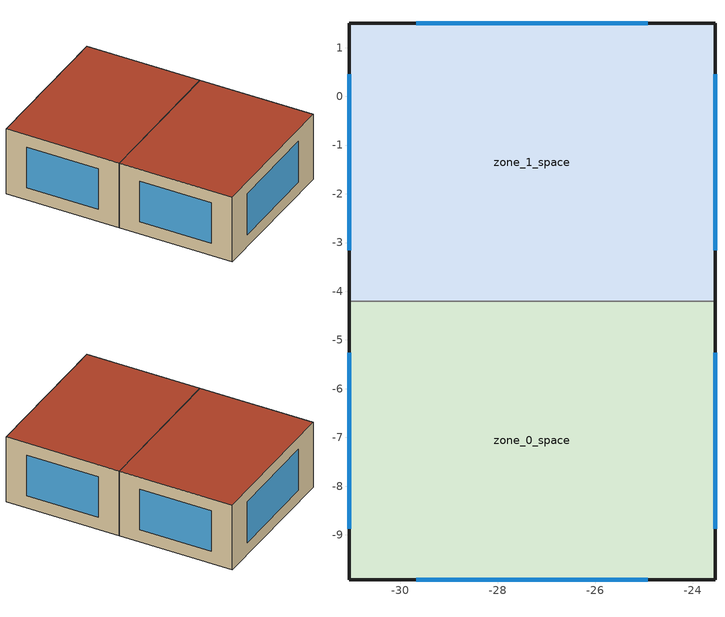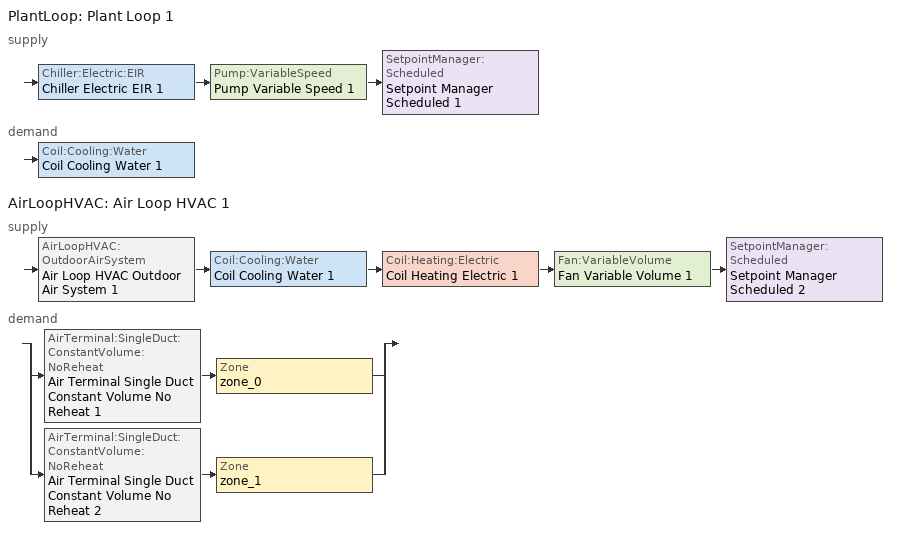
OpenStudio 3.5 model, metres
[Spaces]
zone_0_space
 floor outside: -23.54,-9.92 -31.06,-9.92 -31.06,-4.21 -23.54,-4.21 z5.02
 wall outside: -31.06,-4.21 -31.06,-9.92 -23.54,-9.92 -23.54,-4.21 z5.02:8.47
 wall to zone_1_space (Interior Wall): -23.54,-4.21 -31.06,-4.21 z5.02:8.47
 window: -29.68,-9.92 -24.92,-9.92 / -23.54,-8.87 -23.54,-5.26 / -31.06,-5.26 -31.06,-8.87 z5.66:7.83
 roof outside: -31.06,-4.21 -31.06,-9.92 -23.54,-9.92 -23.54,-4.21 z8.47
zone_1_space
 floor outside: -23.54,-4.21 -31.06,-4.21 -31.06,1.5 -23.54,1.5 z5.02
 wall outside: -23.54,-4.21 -23.54,1.5 -31.06,1.5 -31.06,-4.21 z5.02:8.47
 window: -23.54,-3.16 -23.54,0.45 / -24.92,1.5 -29.68,1.5 / -31.06,0.45 -31.06,-3.16 z5.66:7.83
 roof outside: -31.06,1.5 -31.06,-4.21 -23.54,-4.21 -23.54,1.5 z8.47
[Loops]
PlantLoop 'Plant Loop 1'
 supply: Chiller:Electric:EIR 'Chiller Electric EIR 1' > Pump:VariableSpeed 'Pump Variable Speed 1' > SetpointManager:Scheduled 'Setpoint Manager Scheduled 1'
 demand: Coil:Cooling:Water 'Coil Cooling Water 1'
AirLoopHVAC 'Air Loop HVAC 1'
 supply: AirLoopHVAC:OutdoorAirSystem 'Air Loop HVAC Outdoor Air System 1' > Coil:Cooling:Water 'Coil Cooling Water 1' > Coil:Heating:Electric 'Coil Heating Electric 1' > Fan:VariableVolume 'Fan Variable Volume 1' > SetpointManager:Scheduled 'Setpoint Manager Scheduled 2'
 demand: split
  | AirTerminal:SingleDuct:ConstantVolume:NoReheat 'Air Terminal Single Duct Constant Volume No Reheat 1' > Zone 'zone_0'
  | AirTerminal:SingleDuct:ConstantVolume:NoReheat 'Air Terminal Single Duct Constant Volume No Reheat 2' > Zone 'zone_1'
[Building]
Building 1: North Axis {deg}=0
[Site]
BEIJING	CHN: Latitude {deg}=39.8; Longitude {deg}=116.47; Time Zone {hr}=8; Elevation {m}=32; Terrain=City
[SizingPeriod:DesignDay] Barometric Pressure {Pa}=100941; Sky Clearness=0; Rain Indicator=No; Snow Indicator=No; Day of Month=21; Daylight Saving Time Indicator=No; Dry-Bulb Temperature Range Modifier Type=DefaultMultipliers
Name | Maximum Dry-Bulb Temperature {C} | Daily Dry-Bulb Temperature Range {deltaC} | Wind Speed {m/s} | Wind Direction {deg} | Month | Day Type | Humidity Condition Type | Wetbulb or DewPoint at Maximum Dry-Bulb {C} | Solar Model Indicator | ASHRAE Clear Sky Optical Depth for Beam Irradiance | ASHRAE Clear Sky Optical Depth for Diffuse Irradiance | Enthalpy at Maximum Dry-Bulb {J/kg}
BEIJING Ann Htg 99.6% Condns DB | -10.8 | 0 | 2.2 | 340 | 1 | WinterDesignDay | Wetbulb | -10.8 | ASHRAEClearSky
BEIJING Ann Hum_n 99.6% Condns DP=>MCDB | -4 | 0 | 2.2 | 340 | 1 | WinterDesignDay | Dewpoint | -30.1 | ASHRAEClearSky
BEIJING Ann Htg Wind 99.6% Condns WS=>MCDB | -1.6 | 0 | 12 | 340 | 1 | WinterDesignDay | Wetbulb | -1.6 | ASHRAEClearSky
BEIJING Ann Clg .4% Condns DB=>MWB | 34.9 | 8.9 | 3.4 | 180 | 7 | SummerDesignDay | Wetbulb | 22.2 | ASHRAETau | 0.747 | 1.448
BEIJING Ann Clg .4% Condns WB=>MDB | 30.5 | 8.9 | 3.4 | 180 | 7 | SummerDesignDay | Wetbulb | 27 | ASHRAETau | 0.747 | 1.448
BEIJING Ann Clg .4% Condns DP=>MDB | 28.9 | 8.9 | 3.4 | 180 | 7 | SummerDesignDay | Dewpoint | 26.1 | ASHRAETau | 0.747 | 1.448
BEIJING Ann Clg .4% Condns Enth=>MDB | 30.1 | 8.9 | 3.4 | 180 | 7 | SummerDesignDay | Enthalpy |  | ASHRAETau | 0.747 | 1.448 | 86200
[ClimateZones]
Climate Zone Institution Name 1=ASHRAE; Climate Zone Document Name 1=ANSI/ASHRAE Standard 169; Climate Zone Document Year 1=2006; Climate Zone Institution Name 2=CEC; Climate Zone Document Name 2=California Climate Zone Descriptions; Climate Zone Document Year 2=1995
[Material] Thermal Absorptance=0.9
Name | Roughness | Thickness {m} | Conductivity {W/m-K} | Density {kg/m3} | Specific Heat {J/kg-K} | Solar Absorptance
F16 Acoustic tile | MediumSmooth | 0.0191 | 0.06 | 368 | 590 | 0.3
M11 100mm lightweight concrete | MediumRough | 0.1016 | 0.53 | 1280 | 840 | 0.5
G01a 19mm gypsum board | MediumSmooth | 0.019 | 0.16 | 800 | 1090 | 0.4
M01 100mm brick | MediumRough | 0.1016 | 0.89 | 1920 | 790 | 0.7
M15 200mm heavyweight concrete | MediumRough | 0.2032 | 1.95 | 2240 | 900 | 0.7
I02 50mm insulation board | MediumRough | 0.0508 | 0.03 | 43 | 1210 | 0.7
[Material:AirGap]
Name | Thermal Resistance {m2-K/W}
Material Air Gap 1 | 0.18
Material Air Gap 2 | 0.15
[Construction]
Interior Floor: F16 Acoustic tile, Material Air Gap 1, M11 100mm lightweight concrete
Exterior Window: Clear 3mm, Air 13mm, Clear 3mm
Interior Wall: G01a 19mm gypsum board, Material Air Gap 2, G01a 19mm gypsum board
Exterior Wall: M01 100mm brick, M15 200mm heavyweight concrete, I02 50mm insulation board, Material Air Gap 2, G01a 19mm gypsum board
Exterior Roof: M11 100mm lightweight concrete, Material Air Gap 1, F16 Acoustic tile
[WindowMaterial:Glazing]
Clear 3mm: Optical Data Type=SpectralAverage; Thickness {m}=0.003; Solar Transmittance at Normal Incidence=0.837; Front Side Solar Reflectance at Normal Incidence=0.075; Back Side Solar Reflectance at Normal Incidence=0; Visible Transmittance at Normal Incidence=0.898; Front Side Visible Reflectance at Normal Incidence=0.081; Back Side Visible Reflectance at Normal Incidence=0; Infrared Transmittance at Normal Incidence=0; Front Side Infrared Hemispherical Emissivity=0.84; Back Side Infrared Hemispherical Emissivity=0.84; Conductivity {W/m-K}=0.9; Dirt Correction Factor for Solar and Visible Transmittance=1
[WindowMaterial:Gas]
Air 13mm: Gas Type=Air; Thickness {m}=0.0127
[DefaultConstructionSet]
Default Construction Set 1: Default Exterior Surface Constructions=Default Surface Constructions 1; Default Interior Surface Constructions=Default Surface Constructions 2; Default Ground Contact Surface Constructions=Default Surface Constructions 3; Default Exterior SubSurface Constructions=Default Sub Surface Constructions 1; Default Interior SubSurface Constructions=Default Sub Surface Constructions 2
[DefaultSurfaceConstructions]
Default Surface Constructions 1: Floor Construction=Interior Floor; Wall Construction=Exterior Wall; Roof Ceiling Construction=Exterior Roof
Default Surface Constructions 2: Wall Construction=Interior Wall
Default Surface Constructions 3: 
[DefaultSubSurfaceConstructions]
Name | Fixed Window Construction
Default Sub Surface Constructions 1 | Exterior Window
Default Sub Surface Constructions 2
[BuildingStory]
Building Story 1: Nominal Z Coordinate {m}=5.02
[Space] Space Type=Office:OpenOffice:zone_0; Default Construction Set=Default Construction Set 1; Building Story=Building Story 1
Name | Thermal Zone
zone_0_space | zone_0
zone_1_space | zone_1
[SpaceType]
Office:OpenOffice:zone_0: Default Schedule Set=zone_0_DefaultScheduleSet; Design Specification Outdoor Air Object=zone_0_DSOA
[DefaultScheduleSet]
zone_0_DefaultScheduleSet: Hours of Operation Schedule=Medium Office Bldg Occ; People Activity Level Schedule=Medium Office Activity; Lighting Schedule=Office Bldg Light; Electric Equipment Schedule=Medium Office Bldg Equip; Infiltration Schedule=Medium Office Infil Quarter On
[SpaceInfiltration:DesignFlowRate]
Space Infiltration Design Flow Rate 1: Space or SpaceType=Office:OpenOffice:zone_0; Schedule=Medium Office Infil Quarter On; Design Flow Rate Calculation Method=Flow/ExteriorArea; Flow per Exterior Surface Area {m3/s-m2}=0.000226568
[People:Definition]
zone_0_PeopleDefinition: Number of People Calculation Method=People/Area; People per Space Floor Area {person/m2}=0.0565108; Fraction Radiant=0.3
[People]
Office:OpenOffice:zone_0_PeopleObject: People Definition=zone_0_PeopleDefinition; Space or SpaceType=Office:OpenOffice:zone_0; Number of People Schedule=Medium Office Bldg Occ; Activity Level Schedule=Medium Office Activity; Multiplier=1
[Lights:Definition]
zone_0_LightsDefinition: Design Level Calculation Method=Watts/Area; Watts per Space Floor Area {W/m2}=11.8404
[Lights]
Office:OpenOffice:zone_0_LightsObject: Lights Definition=zone_0_LightsDefinition; Space or SpaceType=Office:OpenOffice:zone_0; Schedule=Office Bldg Light; Fraction Replaceable=1
[ElectricEquipment:Definition]
zone_0_ElectricEquipmentDefinition: Design Level Calculation Method=Watts/Area; Watts per Space Floor Area {W/m2}=7.64241
[ElectricEquipment]
zone_0_ElectricEquipmentObject: Electric Equipment Definition=zone_0_ElectricEquipmentDefinition; Space or SpaceType=Office:OpenOffice:zone_0; Schedule=Medium Office Bldg Equip
[DesignSpecification:OutdoorAir]
zone_0_DSOA: Outdoor Air Method=Sum; Outdoor Air Flow per Person {m3/s-person}=0.0023595; Outdoor Air Flow per Floor Area {m3/s-m2}=0.000304801
[ThermalZone] Use Ideal Air Loads=No
Name | Thermostat
zone_0 | dualSetPtThermostatzone_0
zone_1 | dualSetPtThermostatzone_1
[Sizing:Zone] Zone Cooling Design Supply Air Temperature Input Method=SupplyAirTemperature; Zone Cooling Design Supply Air Temperature {C}=14; Zone Cooling Design Supply Air Temperature Difference {deltaC}=11.11; Zone Heating Design Supply Air Temperature Input Method=SupplyAirTemperature; Zone Heating Design Supply Air Temperature {C}=40; Zone Heating Design Supply Air Temperature Difference {deltaC}=11.11; Zone Cooling Design Supply Air Humidity Ratio {kg-H2O/kg-air}=0.0085; Zone Heating Design Supply Air Humidity Ratio {kg-H2O/kg-air}=0.008; Cooling Design Air Flow Method=DesignDay; Heating Design Air Flow Method=DesignDay; Account for Dedicated Outdoor Air System=No; Dedicated Outdoor Air System Control Strategy=NeutralSupplyAir; Dedicated Outdoor Air Low Setpoint Temperature for Design {C}=autosize; Dedicated Outdoor Air High Setpoint Temperature for Design {C}=autosize; Zone Load Sizing Method=Sensible Load Only No Latent Load; Zone Latent Cooling Design Supply Air Humidity Ratio Input Method=HumidityRatioDifference; Zone Cooling Design Supply Air Humidity Ratio Difference {kgWater/kgDryAir}=0.005; Zone Latent Heating Design Supply Air Humidity Ratio Input Method=HumidityRatioDifference; Zone Humidification Design Supply Air Humidity Ratio Difference {kgWater/kgDryAir}=0.005
zone_0; zone_1
[Zone equipment]
zone_0: Air Terminal Single Duct Constant Volume No Reheat 1
zone_1: Air Terminal Single Duct Constant Volume No Reheat 2
[ThermostatSetpoint:DualSetpoint] Heating Setpoint Temperature Schedule=Medium Office HtgSetp; Cooling Setpoint Temperature Schedule=Medium Office ClgSetp
dualSetPtThermostatzone_0; dualSetPtThermostatzone_1
[PlantLoop]
Plant Loop 1: Glycol Concentration=0; Plant Loop Volume {m3}=Autocalculate; Load Distribution Scheme=Optimal
[Sizing:Plant]
Plant Loop 1: Loop Type=Heating; Design Loop Exit Temperature {C}=82; Loop Design Temperature Difference {deltaC}=11; Sizing Option=NonCoincident; Zone Timesteps in Averaging Window=1; Coincident Sizing Factor Mode=None
[Chiller:Electric:EIR]
Chiller Electric EIR 1: Reference Capacity {W}=Autosize; Reference COP {W/W}=5.5; Reference Chilled Water Flow Rate {m3/s}=Autosize; Cooling Capacity Function of Temperature Curve=Curve Biquadratic 1; Electric Input to Cooling Output Ratio Function of Temperature Curve=Curve Biquadratic 2; Electric Input to Cooling Output Ratio Function of Part Load Ratio Curve=Curve Quadratic 1; Design Heat Recovery Water Flow Rate {m3/s}=Autosize; Sizing Factor=1; Basin Heater Capacity {W/K}=0; Basin Heater Setpoint Temperature {C}=10; Condenser Heat Recovery Relative Capacity Fraction=1
[Pump:VariableSpeed]
Pump Variable Speed 1: Pump Control Type=Intermittent; Skin Loss Radiative Fraction=0.5; Design Power Sizing Method=PowerPerFlowPerPressure; Design Electric Power per Unit Flow Rate {W/(m3/s)}=348701.1; Design Shaft Power per Unit Flow Rate per Unit Head {W-s/m3-Pa}=1.28205; Design Minimum Flow Rate Fraction=0
[SetpointManager:Scheduled] Control Variable=Temperature
Name | Schedule
Setpoint Manager Scheduled 1 | Constant Temperature 6 C (42.8 F)
Setpoint Manager Scheduled 2 | Constant Temperature 12.8 C (55 F)
[Coil:Cooling:Water]
Coil Cooling Water 1: Availability Schedule=Always On Discrete
[AirLoopHVAC]
Air Loop HVAC 1: Availability Schedule=Always On Discrete; Design Supply Air Flow Rate {m3/s}=AutoSize; Design Return Air Flow Fraction of Supply Air Flow=1
[Sizing:System]
Air Loop HVAC 1: Type of Load to Size On=Sensible; Design Outdoor Air Flow Rate {m3/s}=Autosize; Central Heating Maximum System Air Flow Ratio=0.3; Preheat Design Temperature {C}=7; Preheat Design Humidity Ratio {kg-H2O/kg-Air}=0.008; Precool Design Temperature {C}=12.8; Precool Design Humidity Ratio {kg-H2O/kg-Air}=0.008; Central Cooling Design Supply Air Temperature {C}=12.8; Central Heating Design Supply Air Temperature {C}=16.7; Sizing Option=NonCoincident; 100% Outdoor Air in Cooling=Yes; 100% Outdoor Air in Heating=Yes; Central Cooling Design Supply Air Humidity Ratio {kg-H2O/kg-Air}=0.0085; Central Heating Design Supply Air Humidity Ratio {kg-H2O/kg-Air}=0.008; Cooling Design Air Flow Method=DesignDay; Cooling Design Air Flow Rate {m3/s}=0; Heating Design Air Flow Method=DesignDay; Heating Design Air Flow Rate {m3/s}=0; System Outdoor Air Method=ZoneSum; Zone Maximum Outdoor Air Fraction=1; Cooling Supply Air Flow Rate Per Floor Area {m3/s-m2}=0.00996765; Cooling Fraction of Autosized Cooling Supply Air Flow Rate=1; Cooling Supply Air Flow Rate Per Unit Cooling Capacity {m3/s-W}=3.94755e-05; Heating Supply Air Flow Rate Per Floor Area {m3/s-m2}=0.00996765; Heating Fraction of Autosized Heating Supply Air Flow Rate=1; Heating Fraction of Autosized Cooling Supply Air Flow Rate=1; Heating Supply Air Flow Rate Per Unit Heating Capacity {m3/s-W}=3.15882e-05; Cooling Design Capacity Method=CoolingDesignCapacity; Cooling Design Capacity {W}=autosize; Cooling Design Capacity Per Floor Area {W/m2}=234.7; Fraction of Autosized Cooling Design Capacity=1; Heating Design Capacity Method=HeatingDesignCapacity; Heating Design Capacity {W}=autosize; Heating Design Capacity Per Floor Area {W/m2}=157; Fraction of Autosized Heating Design Capacity=1; Central Cooling Capacity Control Method=OnOff
[Controller:OutdoorAir]
Controller Outdoor Air 1: Minimum Outdoor Air Flow Rate {m3/s}=0; Maximum Outdoor Air Flow Rate {m3/s}=Autosize; Economizer Control Type=NoEconomizer; Economizer Control Action Type=ModulateFlow; Economizer Maximum Limit Dry-Bulb Temperature {C}=28; Economizer Maximum Limit Enthalpy {J/kg}=64000; Economizer Minimum Limit Dry-Bulb Temperature {C}=-100; Lockout Type=NoLockout; Minimum Limit Type=FixedMinimum; Controller Mechanical Ventilation=Controller Mechanical Ventilation 2; High Humidity Control=No; Heat Recovery Bypass Control Type=BypassWhenWithinEconomizerLimits
[Controller:MechanicalVentilation] Availability Schedule=Always On Discrete; System Outdoor Air Method=ZoneSum
Controller Mechanical Ventilation 1; Controller Mechanical Ventilation 2
[AirLoopHVAC:OutdoorAirSystem]
Air Loop HVAC Outdoor Air System 1: Controller=Controller Outdoor Air 1
[Controller:WaterCoil]
Controller Water Coil 1: Water Coil=Coil Cooling Water 1; Action=Reverse; Minimum Actuated Flow {m3/s}=0
[Coil:Heating:Electric]
Coil Heating Electric 1: Availability Schedule=Always On Discrete
[Fan:VariableVolume]
Fan Variable Volume 1: Availability Schedule=Always On Discrete; Fan Total Efficiency=0.6045; Pressure Rise {Pa}=1017.592; Maximum Flow Rate {m3/s}=Autosize; Fan Power Minimum Flow Rate Input Method=FixedFlowRate; Fan Power Minimum Flow Fraction=0; Fan Power Minimum Air Flow Rate {m3/s}=0; Motor Efficiency=0.93; Motor In Airstream Fraction=1; Fan Power Coefficient 1=0.0407599; Fan Power Coefficient 2=0.088045; Fan Power Coefficient 3=-0.0729261; Fan Power Coefficient 4=0.94374; Fan Power Coefficient 5=0
[AirTerminal:SingleDuct:ConstantVolume:NoReheat] Availability Schedule=Always On Discrete; Maximum Air Flow Rate {m3/s}=AutoSize
Air Terminal Single Duct Constant Volume No Reheat 1; Air Terminal Single Duct Constant Volume No Reheat 2
[Schedule:Year]
Medium Office Infil Quarter On: 1, 3, Schedule:Week:Daily {10ec3e5a-5294-46cc-8ada-f12e209007b8}, 12, 31, Schedule:Week:Daily {20898e88-71dc-48a1-8bf4-30a1d78b98f6}
Office Bldg Light: 1, 3, Schedule:Week:Daily {77782ce5-1a70-49a7-b72d-db0988271982}, 12, 31, Schedule:Week:Daily {1558189b-593c-4115-b061-465417357844}
Medium Office Bldg Equip: 1, 3, Schedule:Week:Daily {6e8d415d-8fa0-48d6-ac4d-d47d8b98405b}, 12, 31, Schedule:Week:Daily {2f904850-a863-4ee8-bc0d-29bfee0f8749}
Medium Office Bldg Occ: 1, 3, Schedule:Week:Daily {cc8d6e51-368d-451a-9b6a-4139d773ba0e}, 12, 31, Schedule:Week:Daily {ff233f80-dcaf-4b18-966b-1bf7394c094d}
Medium Office Activity: 12, 31, Schedule:Week:Daily {28c29561-b365-4a14-8672-9021b01eb02f}
Medium Office HtgSetp: 1, 3, Schedule:Week:Daily {ecb93216-4e3a-48b3-b436-2bda810a97af}, 12, 31, Schedule:Week:Daily {7658c4fb-bb29-427e-bf3f-5def4335bcf1}
Medium Office ClgSetp: 1, 3, Schedule:Week:Daily {8e0b014c-04b7-4e6c-a258-14b421fd36f8}, 12, 31, Schedule:Week:Daily {edd3bcc3-8268-4813-9843-1db4b5a04d2a}
[Schedule:Week]
Schedule:Week:Daily {10ec3e5a-5294-46cc-8ada-f12e209007b8}: Medium Office Infil Quarter On Default Schedule, Medium Office Infil Quarter On Default Schedule, Medium Office Infil Quarter On Default Schedule, Medium Office Infil Quarter On Default Schedule, Medium Office Infil Quarter On Default Schedule, Medium Office Infil Quarter On Default Schedule, Medium Office Infil Quarter On Rule 2 Day Schedule, Medium Office Infil Quarter On Default Schedule, Medium Office Infil Quarter On Summer Design Day, Medium Office Infil Quarter On Winter Design Day, Medium Office Infil Quarter On Default Schedule, Medium Office Infil Quarter On Default Schedule
Schedule:Week:Daily {20898e88-71dc-48a1-8bf4-30a1d78b98f6}: Medium Office Infil Quarter On Rule 1 Day Schedule, Medium Office Infil Quarter On Default Schedule, Medium Office Infil Quarter On Default Schedule, Medium Office Infil Quarter On Default Schedule, Medium Office Infil Quarter On Default Schedule, Medium Office Infil Quarter On Default Schedule, Medium Office Infil Quarter On Rule 2 Day Schedule, Medium Office Infil Quarter On Default Schedule, Medium Office Infil Quarter On Summer Design Day, Medium Office Infil Quarter On Winter Design Day, Medium Office Infil Quarter On Default Schedule, Medium Office Infil Quarter On Default Schedule
Schedule:Week:Daily {77782ce5-1a70-49a7-b72d-db0988271982}: Office Bldg Light Default Schedule, Office Bldg Light Default Schedule, Office Bldg Light Default Schedule, Office Bldg Light Default Schedule, Office Bldg Light Default Schedule, Office Bldg Light Default Schedule, Office Bldg Light Rule 2 Day Schedule, Office Bldg Light Default Schedule, Office Bldg Light Summer Design Day, Office Bldg Light Winter Design Day, Office Bldg Light Default Schedule, Office Bldg Light Default Schedule
Schedule:Week:Daily {1558189b-593c-4115-b061-465417357844}: Office Bldg Light Rule 1 Day Schedule, Office Bldg Light Default Schedule, Office Bldg Light Default Schedule, Office Bldg Light Default Schedule, Office Bldg Light Default Schedule, Office Bldg Light Default Schedule, Office Bldg Light Rule 2 Day Schedule, Office Bldg Light Default Schedule, Office Bldg Light Summer Design Day, Office Bldg Light Winter Design Day, Office Bldg Light Default Schedule, Office Bldg Light Default Schedule
Schedule:Week:Daily {6e8d415d-8fa0-48d6-ac4d-d47d8b98405b}: Medium Office Bldg Equip Default Schedule, Medium Office Bldg Equip Default Schedule, Medium Office Bldg Equip Default Schedule, Medium Office Bldg Equip Default Schedule, Medium Office Bldg Equip Default Schedule, Medium Office Bldg Equip Default Schedule, Medium Office Bldg Equip Rule 2 Day Schedule, Medium Office Bldg Equip Default Schedule, Medium Office Bldg Equip Summer Design Day, Medium Office Bldg Equip Winter Design Day, Medium Office Bldg Equip Default Schedule, Medium Office Bldg Equip Default Schedule
Schedule:Week:Daily {2f904850-a863-4ee8-bc0d-29bfee0f8749}: Medium Office Bldg Equip Rule 1 Day Schedule, Medium Office Bldg Equip Default Schedule, Medium Office Bldg Equip Default Schedule, Medium Office Bldg Equip Default Schedule, Medium Office Bldg Equip Default Schedule, Medium Office Bldg Equip Default Schedule, Medium Office Bldg Equip Rule 2 Day Schedule, Medium Office Bldg Equip Default Schedule, Medium Office Bldg Equip Summer Design Day, Medium Office Bldg Equip Winter Design Day, Medium Office Bldg Equip Default Schedule, Medium Office Bldg Equip Default Schedule
Schedule:Week:Daily {cc8d6e51-368d-451a-9b6a-4139d773ba0e}: Medium Office Bldg Occ Default Schedule, Medium Office Bldg Occ Default Schedule, Medium Office Bldg Occ Default Schedule, Medium Office Bldg Occ Default Schedule, Medium Office Bldg Occ Default Schedule, Medium Office Bldg Occ Default Schedule, Medium Office Bldg Occ Rule 2 Day Schedule, Medium Office Bldg Occ Default Schedule, Medium Office Bldg Occ Summer Design Day, Medium Office Bldg Occ Winter Design Day, Medium Office Bldg Occ Default Schedule, Medium Office Bldg Occ Default Schedule
Schedule:Week:Daily {ff233f80-dcaf-4b18-966b-1bf7394c094d}: Medium Office Bldg Occ Rule 1 Day Schedule, Medium Office Bldg Occ Default Schedule, Medium Office Bldg Occ Default Schedule, Medium Office Bldg Occ Default Schedule, Medium Office Bldg Occ Default Schedule, Medium Office Bldg Occ Default Schedule, Medium Office Bldg Occ Rule 2 Day Schedule, Medium Office Bldg Occ Default Schedule, Medium Office Bldg Occ Summer Design Day, Medium Office Bldg Occ Winter Design Day, Medium Office Bldg Occ Default Schedule, Medium Office Bldg Occ Default Schedule
Schedule:Week:Daily {28c29561-b365-4a14-8672-9021b01eb02f}: Medium Office Activity Default Schedule, Medium Office Activity Default Schedule, Medium Office Activity Default Schedule, Medium Office Activity Default Schedule, Medium Office Activity Default Schedule, Medium Office Activity Default Schedule, Medium Office Activity Default Schedule, Medium Office Activity Default Schedule, Medium Office Activity Summer Design Day, Medium Office Activity Winter Design Day, Medium Office Activity Default Schedule, Medium Office Activity Default Schedule
Schedule:Week:Daily {ecb93216-4e3a-48b3-b436-2bda810a97af}: Medium Office HtgSetp Default Schedule, Medium Office HtgSetp Default Schedule, Medium Office HtgSetp Default Schedule, Medium Office HtgSetp Default Schedule, Medium Office HtgSetp Default Schedule, Medium Office HtgSetp Default Schedule, Medium Office HtgSetp Rule 2 Day Schedule, Medium Office HtgSetp Default Schedule, Medium Office HtgSetp Summer Design Day, Medium Office HtgSetp Winter Design Day, Medium Office HtgSetp Default Schedule, Medium Office HtgSetp Default Schedule
Schedule:Week:Daily {7658c4fb-bb29-427e-bf3f-5def4335bcf1}: Medium Office HtgSetp Rule 1 Day Schedule, Medium Office HtgSetp Default Schedule, Medium Office HtgSetp Default Schedule, Medium Office HtgSetp Default Schedule, Medium Office HtgSetp Default Schedule, Medium Office HtgSetp Default Schedule, Medium Office HtgSetp Rule 2 Day Schedule, Medium Office HtgSetp Default Schedule, Medium Office HtgSetp Summer Design Day, Medium Office HtgSetp Winter Design Day, Medium Office HtgSetp Default Schedule, Medium Office HtgSetp Default Schedule
Schedule:Week:Daily {8e0b014c-04b7-4e6c-a258-14b421fd36f8}: Medium Office ClgSetp Default Schedule, Medium Office ClgSetp Default Schedule, Medium Office ClgSetp Default Schedule, Medium Office ClgSetp Default Schedule, Medium Office ClgSetp Default Schedule, Medium Office ClgSetp Default Schedule, Medium Office ClgSetp Rule 2 Day Schedule, Medium Office ClgSetp Default Schedule, Medium Office ClgSetp Summer Design Day, Medium Office ClgSetp Winter Design Day, Medium Office ClgSetp Default Schedule, Medium Office ClgSetp Default Schedule
Schedule:Week:Daily {edd3bcc3-8268-4813-9843-1db4b5a04d2a}: Medium Office ClgSetp Rule 1 Day Schedule, Medium Office ClgSetp Default Schedule, Medium Office ClgSetp Default Schedule, Medium Office ClgSetp Default Schedule, Medium Office ClgSetp Default Schedule, Medium Office ClgSetp Default Schedule, Medium Office ClgSetp Rule 2 Day Schedule, Medium Office ClgSetp Default Schedule, Medium Office ClgSetp Summer Design Day, Medium Office ClgSetp Winter Design Day, Medium Office ClgSetp Default Schedule, Medium Office ClgSetp Default Schedule
[Schedule:Day]
Medium Office Infil Quarter On Default Schedule; Medium Office Infil Quarter On Summer Design Day: 6, 0, 1, 22, 0, 0.25, 24, 0, 1
Medium Office Infil Quarter On Rule 2 Day Schedule; Medium Office Infil Quarter On Winter Design Day: 6, 0, 1, 18, 0, 0.25, 24, 0, 1
Medium Office Infil Quarter On Rule 1 Day Schedule; Office Bldg Light Summer Design Day; Medium Office Bldg Equip Summer Design Day: 24, 0, 1
Office Bldg Light Default Schedule: 5, 0, 0.05, 7, 0, 0.1, 8, 0, 0.3, 17, 0, 0.9, 18, 0, 0.7, 20, 0, 0.5, 22, 0, 0.3, 23, 0, 0.1, 24, 0, 0.05
Office Bldg Light Rule 2 Day Schedule: 6, 0, 0.05, 8, 0, 0.1, 14, 0, 0.5, 17, 0, 0.15, 24, 0, 0.05
Office Bldg Light Winter Design Day; Medium Office Bldg Equip Winter Design Day; Medium Office Bldg Occ Winter Design Day; Medium Office Bldg Occ Rule 1 Day Schedule: 24, 0, 0
Office Bldg Light Rule 1 Day Schedule: 24, 0, 0.05
Medium Office Bldg Equip Default Schedule: 8, 0, 0.4, 12, 0, 0.9, 13, 0, 0.8, 17, 0, 0.9, 18, 0, 0.8, 20, 0, 0.6, 22, 0, 0.5, 24, 0, 0.4
Medium Office Bldg Equip Rule 2 Day Schedule: 6, 0, 0.3, 8, 0, 0.4, 14, 0, 0.5, 17, 0, 0.35, 24, 0, 0.3
Medium Office Bldg Equip Rule 1 Day Schedule: 24, 0, 0.3
Medium Office Bldg Occ Default Schedule: 6, 0, 0, 7, 0, 0.1, 8, 0, 0.2, 12, 0, 0.95, 13, 0, 0.5, 17, 0, 0.95, 18, 0, 0.7, 20, 0, 0.4, 22, 0, 0.1, 24, 0, 0.05
Medium Office Bldg Occ Rule 2 Day Schedule: 6, 0, 0, 8, 0, 0.1, 14, 0, 0.5, 17, 0, 0.1, 24, 0, 0
Medium Office Bldg Occ Summer Design Day: 6, 0, 0, 22, 0, 1, 24, 0, 0.05
Medium Office Activity Default Schedule; Medium Office Activity Summer Design Day; Medium Office Activity Winter Design Day: 24, 0, 120
Medium Office HtgSetp Default Schedule: 6, 0, 15.6, 22, 0, 21, 24, 0, 15.6
Medium Office HtgSetp Rule 2 Day Schedule: 6, 0, 15.6, 18, 0, 21, 24, 0, 15.6
Medium Office HtgSetp Summer Design Day; Medium Office HtgSetp Rule 1 Day Schedule: 24, 0, 15.6
Medium Office HtgSetp Winter Design Day: 24, 0, 21
Medium Office ClgSetp Default Schedule; Medium Office ClgSetp Summer Design Day: 6, 0, 26.7, 22, 0, 24, 24, 0, 26.7
Medium Office ClgSetp Rule 2 Day Schedule: 6, 0, 26.7, 18, 0, 24, 24, 0, 26.7
Medium Office ClgSetp Winter Design Day; Medium Office ClgSetp Rule 1 Day Schedule: 24, 0, 26.7
Schedule Day 1: 24, 0, 6
Schedule Day 2: 24, 0, 12.8
[Curve:Biquadratic] Minimum Value of x=5; Maximum Value of x=10; Minimum Value of y=24; Maximum Value of y=35
Name | Coefficient1 Constant | Coefficient2 x | Coefficient3 x**2 | Coefficient4 y | Coefficient5 y**2 | Coefficient6 x*y
Curve Biquadratic 1 | 1.02152 | 0.0370359 | 0.000233248 | -0.00389405 | -6.52536e-05 | -0.000268045
Curve Biquadratic 2 | 0.701769 | -0.00452016 | 0.00053311 | -0.00549821 | 0.000544579 | -0.000729032
[Curve:Quadratic]
Curve Quadratic 1: Coefficient1 Constant=0.0636912; Coefficient2 x=0.584888; Coefficient3 x**2=0.352803; Minimum Value of x=0; Maximum Value of x=1
[Schedule:Ruleset]
Name | Default Day Schedule
Constant Temperature 6 C (42.8 F) | Schedule Day 1
Constant Temperature 12.8 C (55 F) | Schedule Day 2
[Schedule:Constant]
Always On Discrete: Value=1
